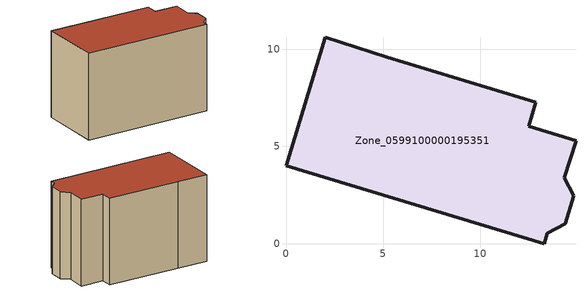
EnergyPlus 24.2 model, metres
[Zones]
Zone_0599100000195351
 floor ground (C_G): 13.44,0.53 13.28,0 0,4 2.01,10.6 5.22,9.59 12.86,7.27 12.48,6.03 14.92,5.28 14.32,3.39 14.81,2.47 14.37,1.03 z0
 wall outside (C_F): 14.32,3.39 14.92,5.28 12.48,6.03 12.86,7.27 5.22,9.59 2.01,10.6 0,4 13.28,0 13.44,0.53 14.37,1.03 14.81,2.47 14.32,3.39 z0:9.31
 roof outside (C_R): 12.86,7.27 5.22,9.59 2.01,10.6 0,4 13.28,0 13.44,0.53 14.37,1.03 14.81,2.47 14.32,3.39 14.92,5.28 12.48,6.03 z9.31
[BUILDING]
Pand.0599100000195351: North Axis=0; Terrain=City; Loads Convergence Tolerance Value=0.04; Temperature Convergence Tolerance Value=0.4; Solar Distribution=FullExterior; Maximum Number of Warmup Days=25; Minimum Number of Warmup Days=1
[Site:Location]
Rotterdam.The.Hague.AP_ZH_NLD Design_Conditions: Latitude=51.96; Longitude=4.45; Time Zone=1; Elevation=-4.5
[SITE:GROUNDTEMPERATURE:BUILDINGSURFACE]
18, 18, 18, 18, 18, 18, 18, 18, 18, 18, 18, 18
[MATERIAL] Thermal Absorptance=0.9; Solar Absorptance=0.7; Visible Absorptance=0.7
Name | Roughness | Thickness | Conductivity | Density | Specific Heat
G.TC.1946 | MediumSmooth | 0.15 | 1 | 540 | 1210
F.TC.1946 | Rough | 0.3 | 0.857143 | 1920 | 840
R.TC.1946 | MediumRough | 0.2 | 0.909091 | 1500 | 1000
[CONSTRUCTION]
C_G: G.TC.1946
C_F: F.TC.1946
C_R: R.TC.1946
[ZONE]
Zone_0599100000195351: Type=1; Multiplier=1; Ceiling Height=Autocalculate; Volume=Autocalculate; Floor Area=autocalculate; Part of Total Floor Area=Yes
[ZONEINFILTRATION:DESIGNFLOWRATE]
Infil_Zone_0599100000195351: Zone or ZoneList or Space or SpaceList=Zone_0599100000195351; Schedule=AlwaysOn; Design Flow Rate Calculation Method=Flow/Area; Flow Rate per Floor Area=0.003; Constant Term Coefficient=1; Temperature Term Coefficient=0; Velocity Term Coefficient=0; Velocity Squared Term Coefficient=0
[HVACTEMPLATE:ZONE:IDEALLOADSAIRSYSTEM]
Zone_0599100000195351: Maximum Heating Supply Air Temperature=50; Minimum Cooling Supply Air Temperature=13; Maximum Heating Supply Air Humidity Ratio=0.0156; Minimum Cooling Supply Air Humidity Ratio=0.0077; Heating Limit=NoLimit; Cooling Limit=NoLimit; Dehumidification Control Type=ConstantSensibleHeatRatio; Cooling Sensible Heat Ratio=0.7; Dehumidification Setpoint=60; Humidification Control Type=None; Humidification Setpoint=30; Outdoor Air Method=None; Outdoor Air Flow Rate per Person=0.00944; Outdoor Air Flow Rate per Zone Floor Area=0; Outdoor Air Flow Rate per Zone=0; Demand Controlled Ventilation Type=None; Outdoor Air Economizer Type=NoEconomizer; Heat Recovery Type=None; Sensible Heat Recovery Effectiveness=0.7; Latent Heat Recovery Effectiveness=0.65
[ZONECONTROL:THERMOSTAT]
ThermostatControl_Zone_0599100000195351: Zone or ZoneList=Zone_0599100000195351; Control Type Schedule=DualSetpointControlType; Control 1=Thermostat_Zone_0599100000195351; Temperature Difference Between Cutout And Setpoint=0
[THERMOSTATSETPOINT:DUALSETPOINT]
Thermostat_Zone_0599100000195351: Heating Setpoint Temperature Schedule=HeatingSetpoint_Zone_0599100000195351; Cooling Setpoint Temperature Schedule=CoolingSetpoint_Zone_0599100000195351
[SCHEDULE:COMPACT]
HeatingSetpoint_Zone_0599100000195351: Through: 12/31, For: AllDays, Until: 24:00, 21
CoolingSetpoint_Zone_0599100000195351: Through: 12/31, For: AllDays, Until: 24:00, 24
DualSetpointControlType: Through: 12/31, For: AllDays, Until: 24:00, 4
AlwaysOn: Through: 12/31, For: AllDays, Until: 24:00, 1
